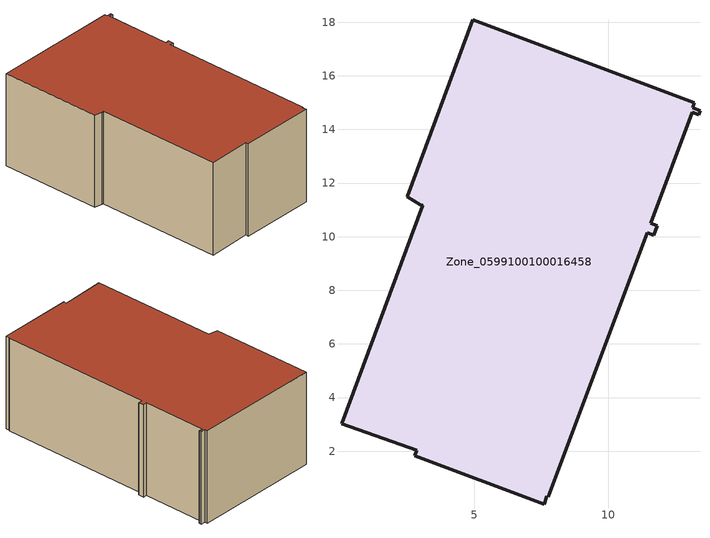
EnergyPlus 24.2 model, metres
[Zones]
Zone_0599100100016458
 floor ground (C_G): 7.71,0.32 7.61,0.02 2.79,1.84 2.86,2.03 0.05,3.02 3.07,11.17 2.99,11.2 2.5,11.49 4.95,18.09 13.22,14.99 13.15,14.8 13.42,14.7 13.37,14.55 13.14,14.63 11.59,10.49 11.82,10.41 11.7,10.06 11.46,10.14 7.77,0.3 z0
 wall outside (C_F): 11.7,10.06 11.82,10.41 11.59,10.49 13.14,14.63 13.37,14.55 13.42,14.7 13.15,14.8 13.22,14.99 4.95,18.09 2.5,11.49 2.99,11.2 3.07,11.17 0.05,3.02 2.86,2.03 2.79,1.84 7.61,0.02 7.71,0.32 7.77,0.3 11.46,10.14 11.7,10.06 z0:6.47
 roof outside (C_R): 7.61,0.02 7.71,0.32 7.77,0.3 11.46,10.14 11.7,10.06 11.82,10.41 11.59,10.49 13.14,14.63 13.37,14.55 13.42,14.7 13.15,14.8 13.22,14.99 4.95,18.09 2.5,11.49 2.99,11.2 3.07,11.17 0.05,3.02 2.86,2.03 2.79,1.84 z6.47
[BUILDING]
Pand.0599100100016458: North Axis=0; Terrain=City; Loads Convergence Tolerance Value=0.04; Temperature Convergence Tolerance Value=0.4; Solar Distribution=FullExterior; Maximum Number of Warmup Days=25; Minimum Number of Warmup Days=1
[Site:Location]
Rotterdam.The.Hague.AP_ZH_NLD Design_Conditions: Latitude=51.96; Longitude=4.45; Time Zone=1; Elevation=-4.5
[SITE:GROUNDTEMPERATURE:BUILDINGSURFACE]
18, 18, 18, 18, 18, 18, 18, 18, 18, 18, 18, 18
[MATERIAL] Thermal Absorptance=0.9; Solar Absorptance=0.7; Visible Absorptance=0.7
Name | Roughness | Thickness | Conductivity | Density | Specific Heat
G.D.2015-2018 | MediumSmooth | 0.15 | 0.0428571 | 540 | 1210
F.D.2015-2018 | Rough | 0.3 | 0.0666667 | 1920 | 840
R.D.2015-2018 | MediumRough | 0.2 | 0.0333333 | 1500 | 1000
[CONSTRUCTION]
C_G: G.D.2015-2018
C_F: F.D.2015-2018
C_R: R.D.2015-2018
[ZONE]
Zone_0599100100016458: Type=1; Multiplier=1; Ceiling Height=Autocalculate; Volume=Autocalculate; Floor Area=autocalculate; Part of Total Floor Area=Yes
[ZONEINFILTRATION:DESIGNFLOWRATE]
Infil_Zone_0599100100016458: Zone or ZoneList or Space or SpaceList=Zone_0599100100016458; Schedule=AlwaysOn; Design Flow Rate Calculation Method=Flow/Area; Flow Rate per Floor Area=0.0021; Constant Term Coefficient=1; Temperature Term Coefficient=0; Velocity Term Coefficient=0; Velocity Squared Term Coefficient=0
[HVACTEMPLATE:ZONE:IDEALLOADSAIRSYSTEM]
Zone_0599100100016458: Maximum Heating Supply Air Temperature=50; Minimum Cooling Supply Air Temperature=13; Maximum Heating Supply Air Humidity Ratio=0.0156; Minimum Cooling Supply Air Humidity Ratio=0.0077; Heating Limit=NoLimit; Cooling Limit=NoLimit; Dehumidification Control Type=ConstantSensibleHeatRatio; Cooling Sensible Heat Ratio=0.7; Dehumidification Setpoint=60; Humidification Control Type=None; Humidification Setpoint=30; Outdoor Air Method=None; Outdoor Air Flow Rate per Person=0.00944; Outdoor Air Flow Rate per Zone Floor Area=0; Outdoor Air Flow Rate per Zone=0; Demand Controlled Ventilation Type=None; Outdoor Air Economizer Type=NoEconomizer; Heat Recovery Type=None; Sensible Heat Recovery Effectiveness=0.7; Latent Heat Recovery Effectiveness=0.65
[ZONECONTROL:THERMOSTAT]
ThermostatControl_Zone_0599100100016458: Zone or ZoneList=Zone_0599100100016458; Control Type Schedule=DualSetpointControlType; Control 1=Thermostat_Zone_0599100100016458; Temperature Difference Between Cutout And Setpoint=0
[THERMOSTATSETPOINT:DUALSETPOINT]
Thermostat_Zone_0599100100016458: Heating Setpoint Temperature Schedule=HeatingSetpoint_Zone_0599100100016458; Cooling Setpoint Temperature Schedule=CoolingSetpoint_Zone_0599100100016458
[SCHEDULE:COMPACT]
HeatingSetpoint_Zone_0599100100016458: Through: 12/31, For: AllDays, Until: 24:00, 21
CoolingSetpoint_Zone_0599100100016458: Through: 12/31, For: AllDays, Until: 24:00, 24
DualSetpointControlType: Through: 12/31, For: AllDays, Until: 24:00, 4
AlwaysOn: Through: 12/31, For: AllDays, Until: 24:00, 1
